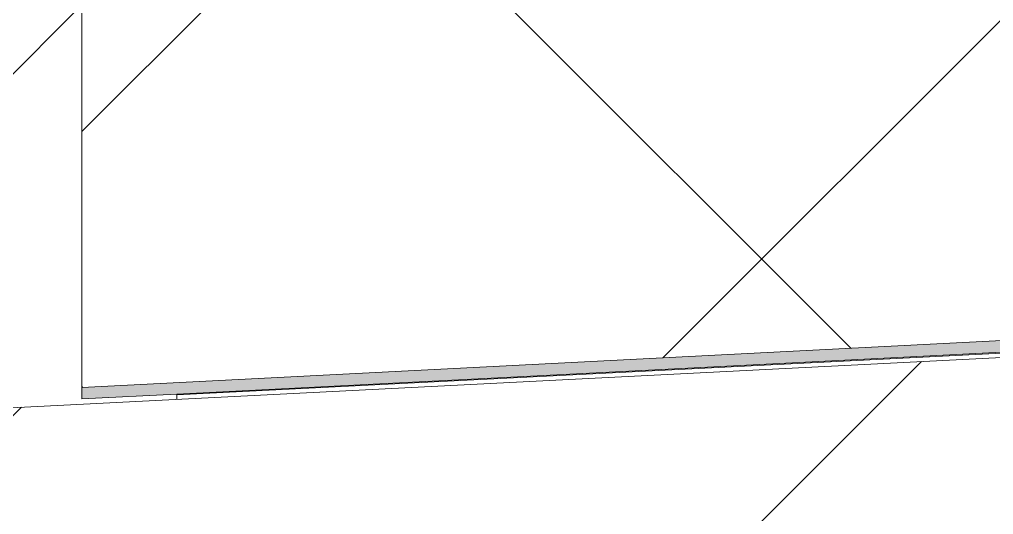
# Model space of a CAD drawing. Header units: millimetres. Extents: x -515342 to 330399, y -224905 to 507333.
# Drawn here: x 214888.4 to 215144.3, y 101271 to 101401.1 of the extents above; entities that cross this region are included whole.
import ezdxf

# ---------------------------------------------------------------- set-up
doc = ezdxf.new("R2010")
doc.units = ezdxf.units.MM
for name, color, linetype, lineweight in [('Крыша', 7, 'Continuous', 0), ('Стены внутренние', 7, 'Continuous', 0), ('Стены перегородки', 7, 'Continuous', 0)]:
    doc.layers.add(name, color=color, linetype=linetype, lineweight=lineweight)

msp = doc.modelspace()

# ---------------------------------------------------------------- hatches: boundary and pattern name
at = {"layer": 'Крыша'}
h = msp.add_hatch(dxfattribs=at)
h.set_pattern_fill('FP_10', color=256, style=0, pattern_type=2)
h.set_pattern_definition([(45, (223568.56, 95610.5), (-106.066, 106.066), []), (135, (223568.56, 95610.5), (-106.066, -106.066), [])])
h.paths.add_polyline_path([(214904.788, 101304.3929), (220449.7438, 101587.1379), (220449.7438, 101687.1379), (214904.788, 101404.3929)])
msp.add_hatch(color=256, dxfattribs=at).paths.add_polyline_path([(214904.788, 101301.3929), (220449.7438, 101584.3929), (220449.7438, 101587.1379), (214904.788, 101304.3929)])
h = msp.add_hatch(dxfattribs=at)
h.set_pattern_fill('FP_1', color=256, style=0, pattern_type=2)
h.set_pattern_definition([(45, (223568.56, 95610.5), (-224.506, 224.506), []), (45, (223793.07, 95610.5), (-224.506, 224.506), [396.875, -79.375, 3.353, -76.022])])
h.paths.add_polyline_path([(214439.7438, 101056.3929), (220449.7438, 101361.3929), (220449.7438, 101581.3929), (214439.7438, 101276.3929), (214439.7438, 101059.2786)])
at = {"layer": 'Стены внутренние'}
h = msp.add_hatch(dxfattribs=at)
h.set_pattern_fill('FP_9', color=256, style=0, pattern_type=2)
h.set_pattern_definition([(45, (223568.56, 95610.5), (-235.732, 235.732), []), (45, (223725.7, 95610.5), (-235.732, 235.732), [])])
h.paths.add_polyline_path([(214809.7438, 101295.1699), (214929.7438, 101301.2598), (214929.7438, 101302.6654), (214904.788, 101301.3929), (214904.788, 101501.3929), (214809.7438, 101501.3929), (214809.7438, 101429.8603)])

# ---------------------------------------------------------------- linework, layer by layer
at = {"layer": 'Крыша'}
for p, q in [((214904.788, 101607.3929), (214904.788, 101301.3929)), ((214904.788, 101304.3929), (220449.7438, 101587.1379)), ((214929.7438, 101302.6654), (220449.7438, 101584.1379)), ((220449.7438, 101581.3929), (214439.7438, 101276.3929)), ((219244.7438, 101520.494), (214929.7438, 101302.4202))]:
    msp.add_line(p, q, dxfattribs=at)
at = {"layer": 'Стены перегородки'}
for p, q in [((214929.7438, 101302.6654), (214904.788, 101301.3929)), ((214929.7438, 101301.2598), (214929.7438, 101302.6654))]:
    msp.add_line(p, q, dxfattribs=at)

doc.saveas('drawing.dxf')
